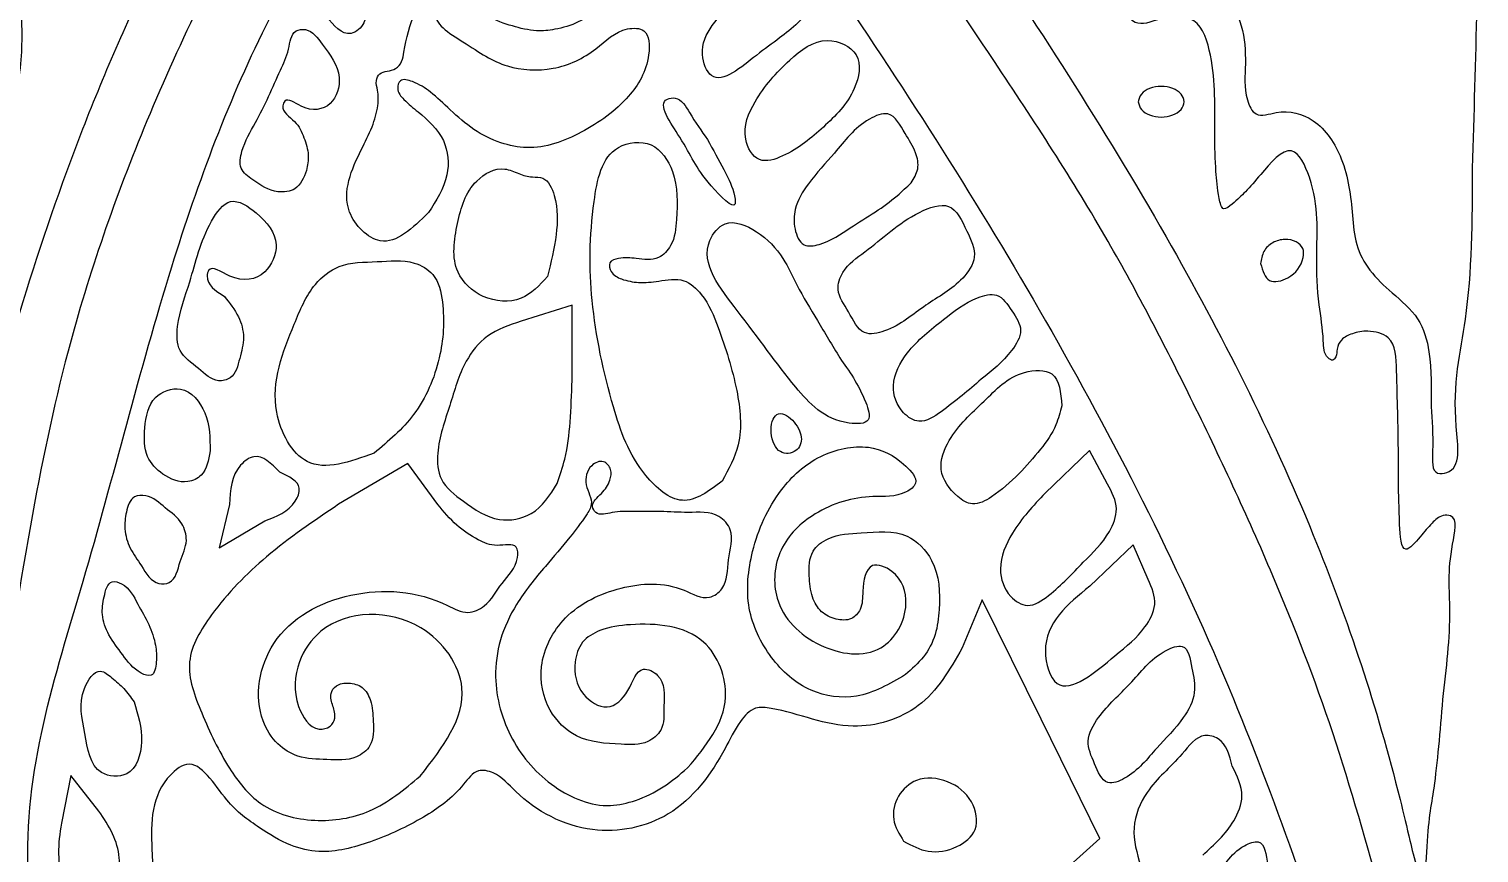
# Model space of a CAD drawing. Extents: x 1 to 188, y -1 to 173.
# Drawn here: x 88.07 to 113.15, y 46 to 60.25 of the extents above; entities that cross this region are included whole.
import ezdxf

# ---------------------------------------------------------------- set-up
doc = ezdxf.new("R2010")
doc.units = 0
doc.layers.get('0').update_dxf_attribs({"linetype": 'CONTINUOUS'})

msp = doc.modelspace()

# ---------------------------------------------------------------- linework, layer by layer
at = {"color": 7}
for p, q in [((107.253532, 58.995974), (107.253532, 58.995974)), ((101.80797, 58.558107), (101.80797, 58.558107)), ((99.804249, 58.344504), (99.804249, 58.344504)), ((92.871645, 57.808717), (92.871645, 57.808717)), ((113.035453, 57.845807), (113.035448, 57.845807)), ((103.328089, 57.595542), (103.328089, 57.595545)), ((94.978969, 57.077745), (94.978969, 57.077745)), ((104.288894, 56.760356), (104.288894, 56.760356)), ((109.370199, 56.195801), (109.370199, 56.195801)), ((97.038766, 55.974906), (97.038766, 55.974906)), ((91.450525, 55.630405), (91.450525, 55.630405)), ((97.463949, 55.477434), (96.580489, 55.200915)), ((97.463949, 54.176602), (97.463949, 55.477434)), ((102.092993, 54.564203), (102.092993, 54.564203)), ((104.539875, 54.195951), (104.539875, 54.195951)), ((105.930615, 53.738193), (105.930615, 53.738193)), ((101.432699, 53.159525), (101.432699, 53.159525)), ((91.202706, 52.956804), (91.202706, 52.956804)), ((94.039021, 52.9184), (94.039021, 52.9184)), ((106.412448, 52.964212), (105.642365, 52.226424)), ((106.724413, 52.381301), (106.412448, 52.964212)), ((94.625131, 52.738216), (93.426592, 52.035826)), ((95.140566, 52.030638), (94.625131, 52.738216)), ((92.40751, 52.590483), (92.40751, 52.590483)), ((100.056865, 52.434307), (100.056865, 52.434307)), ((97.206715, 52.395125), (97.206715, 52.395125)), ((90.429271, 51.970427), (90.429271, 51.970427)), ((91.537719, 52.029603), (91.357879, 51.280941)), ((91.357879, 51.280941), (92.14971, 51.748687)), ((107.163002, 51.335326), (106.414517, 50.618234)), ((107.427625, 50.733881), (107.163002, 51.335326)), ((106.301704, 51.031558), (106.301704, 51.031558)), ((107.427625, 50.733881), (107.427625, 50.733881)), ((89.951007, 50.305494), (89.951007, 50.305494)), ((104.555242, 50.37949), (104.206127, 49.54919)), ((105.573658, 48.317409), (104.555242, 50.37949)), ((108.181584, 49.200054), (108.181584, 49.200054)), ((103.22591, 49.089101), (103.22591, 49.089101)), ((112.520402, 48.659516), (112.520402, 48.659513)), ((89.888801, 48.617949), (89.888801, 48.617949)), ((106.592074, 46.255326), (105.573658, 48.317409)), ((99.460349, 47.474576), (99.460349, 47.474574)), ((108.880108, 47.506498), (108.880108, 47.506498)), ((88.796815, 47.344161), (88.631503, 46.517605)), ((89.280124, 46.729729), (88.796815, 47.344161)), ((94.838467, 47.333956), (94.838467, 47.333956)), ((103.196588, 46.207773), (103.196588, 46.207773)), ((105.728003, 45.481901), (106.592074, 46.255326))]:
    msp.add_line(p, q, dxfattribs=at)
for points, knots in [([(112.520402, 48.659513), (112.58294, 49.194016), (112.691573, 50.122486), (112.584408, 51.006489), (112.805008, 51.840181), (112.480358, 51.852183), (112.306772, 51.683484), (112.14495, 51.491739), (111.803997, 51.090547), (111.746592, 52.159956), (111.761023, 52.954561), (111.728793, 54.03817), (111.707063, 54.93442), (111.248866, 55.050103), (110.97114, 55.001335), (110.760546, 54.903356), (110.680184, 54.730773), (110.695423, 54.602263), (110.617281, 54.506431), (110.455537, 54.611834), (110.462974, 54.981482), (110.359449, 55.540303), (110.316296, 56.516022), (110.406999, 57.33654), (109.911138, 58.385876), (109.411273, 57.785049), (109.127492, 57.451755), (108.934749, 57.272695), (108.703956, 57.078786), (108.622753, 57.458182), (108.590871, 57.826856), (108.562475, 58.701987), (108.606453, 59.520352), (108.315745, 60.508135), (107.67648, 60.470198), (107.222372, 60.269426), (106.92661, 60.677294), (107.066203, 61.537081), (106.841533, 62.516056), (106.3779, 63.876756), (105.574994, 63.630686), (105.219372, 63.075938), (104.839892, 63.763304), (104.808416, 64.476311), (104.747791, 65.209979), (104.433817, 65.982357), (103.933083, 65.609404), (103.515124, 65.144644), (102.939428, 65.811772), (103.074042, 66.709318), (102.935812, 67.557603), (102.658573, 68.522573), (102.080687, 68.335126), (101.773023, 67.814352), (101.497955, 68.664595), (101.570532, 69.301808), (101.552816, 70.096993), (101.462058, 70.690482), (101.100734, 70.881142), (100.776181, 70.851215), (100.474949, 70.707067), (100.271085, 70.516937), (100.000612, 70.129798), (99.886872, 70.851587), (99.99395, 71.598735), (99.838983, 72.938261), (99.627175, 74.023832), (98.83827, 74.747639), (98.229774, 74.039499), (98.185706, 73.084264), (98.235711, 71.798883), (98.923652, 69.886751), (101.127157, 66.756967), (104.238813, 62.257993), (107.702311, 56.945846), (110.28887, 51.819593), (111.455695, 48.30164), (111.941111, 46.270516), (112.030211, 45.868777), (112.22422, 45.404032), (112.246354, 46.471783), (112.398939, 47.154136), (112.475845, 48.107295), (112.520402, 48.659516)], [0, 0, 0, 0, 1.548291, 2.689488, 3.180953, 3.308238, 3.537685, 3.854744, 4.181499, 4.624377, 5.930758, 7.284689, 7.870314, 8.24048, 8.510359, 8.730448, 8.902011, 9.037913, 9.116329, 9.202268, 9.509581, 10.139479, 10.961224, 12.350371, 12.900175, 13.571083, 13.970927, 14.284598, 14.45074, 14.645614, 15.116458, 15.772264, 17.128732, 17.789202, 18.381071, 18.805371, 19.080759, 19.680533, 21.305553, 22.388001, 23.04782, 23.453779, 23.854658, 24.753743, 25.797806, 26.25161, 26.661842, 27.310999, 27.777625, 28.770845, 29.909051, 30.640078, 31.066593, 31.479055, 31.893388, 32.90155, 33.770719, 34.235545, 34.578994, 34.870289, 35.197918, 35.528113, 35.832764, 36.126738, 37.025263, 38.615452, 39.832887, 40.515023, 41.113769, 42.061034, 43.428579, 44.920889, 48.083891, 54.847692, 61.363062, 67.113519, 71.926191, 72.657774, 73.16677, 73.346355, 73.801147, 74.919098, 76.458877, 76.458877, 76.458877, 76.458877]), ([(111.478102, 45.171521), (111.206952, 46.14725), (110.676242, 48.057001), (109.549877, 50.962094), (108.226836, 53.78425), (106.677284, 56.786287), (104.365672, 60.335213), (101.817844, 63.973413), (99.510162, 67.30538), (98.281941, 69.614866), (97.634844, 70.962843), (97.795168, 71.959948), (97.176982, 72.076859), (97.139653, 71.29032), (96.666533, 70.498106), (95.990104, 69.187248), (94.367062, 66.617528), (92.211996, 63.147463), (90.076659, 58.814408), (88.759807, 55.040283), (88.05527, 51.582786), (87.500911, 48.06322), (87.621571, 46.296467), (87.19146, 43.423231), (88.205403, 44.312426), (87.790778, 46.892598), (89.129023, 50.837116), (90.344893, 55.835306), (91.830396, 59.867661), (93.716113, 63.015736), (95.530854, 65.605327), (96.309977, 67.734581), (97.506372, 68.703419), (98.04095, 67.475575), (98.655, 66.422333), (99.651367, 64.565667), (100.789767, 62.754135), (102.981115, 59.59438), (105.884497, 55.027461), (108.931521, 49.006882), (110.34323, 44.811615), (111.001164, 42.856391)], [0, 0, 0, 0, 3.03653, 5.943263, 9.333277, 12.385944, 16.068269, 22.028399, 25.69834, 28.265374, 29.753952, 30.378631, 30.641718, 31.238953, 32.102069, 33.645035, 35.539892, 41.284487, 45.840621, 50.047302, 53.139021, 56.677575, 59.734316, 61.094283, 61.411105, 63.118362, 68.274592, 73.923914, 78.549158, 81.067914, 84.954895, 87.828829, 88.178014, 88.887224, 90.69235, 92.592621, 94.927712, 97.196097, 104.091875, 111.176005, 117.359399, 117.359399, 117.359399, 117.359399]), ([(94.857313, 70.186868), (94.605011, 70.393278), (94.12852, 70.783099), (93.449722, 69.76458), (93.445731, 68.721173), (93.62134, 67.810776), (93.233159, 67.073811), (92.673953, 67.604836), (92.018296, 67.879175), (91.359877, 67.202478), (91.351193, 66.333873), (91.45085, 65.604948), (91.155361, 65.029333), (90.649432, 65.1424), (90.105034, 65.237531), (89.824711, 64.517317), (89.836369, 63.663071), (89.888254, 62.849954), (89.511357, 62.048707), (89.001315, 62.493453), (88.308039, 62.630668), (87.947267, 61.627982), (87.923547, 60.638198), (87.968648, 59.757407), (87.819371, 59.017984), (87.346014, 59.064197), (86.984493, 59.103582), (86.701405, 58.812117), (86.659123, 58.413075), (86.65226, 57.967069), (86.727824, 57.532222), (86.870131, 57.130562), (87.074093, 56.810077), (87.002487, 56.422283), (86.664663, 56.213436), (86.322278, 55.814211), (86.242191, 55.014647), (86.269563, 53.993634), (86.226549, 53.137682), (86.274629, 52.337397), (85.90125, 52.271987), (85.68663, 52.409683), (85.547085, 52.186847), (85.680781, 51.894955), (85.778803, 51.413244), (85.943201, 50.70488), (86.19202, 49.983289), (86.166318, 48.712494), (87.104026, 49.178149), (86.97365, 49.777707), (86.867746, 50.264724)], [0, 0, 0, 0, 0.807763, 1.525517, 2.920947, 3.996058, 4.35706, 4.940867, 5.70992, 6.330783, 7.376721, 8.203297, 8.56423, 9.063413, 9.571287, 10.009097, 11.063999, 12.185501, 12.614302, 13.152422, 13.741506, 14.46812, 15.789228, 16.834027, 17.272778, 17.676334, 18.046922, 18.334785, 18.776749, 19.213935, 19.679943, 20.087012, 20.495638, 20.775617, 21.160685, 21.63212, 22.307084, 23.488382, 24.645366, 25.159248, 25.410479, 25.633365, 25.770433, 26.054843, 26.532785, 27.28246, 28.1417, 29.227341, 29.51681, 30.769486, 30.769486, 30.769486, 30.769486]), ([(86.867746, 50.264724), (86.960831, 51.028705), (87.178608, 52.816069), (87.94911, 55.572394), (88.967919, 58.558937), (90.235377, 61.445814), (91.804095, 64.335501), (93.037261, 66.174011), (93.700275, 67.16249)], [0, 0, 0, 0, 2.306323, 5.395736, 8.559179, 11.771667, 14.840793, 18.40979, 18.40979, 18.40979, 18.40979]), ([(110.010395, 65.810969), (110.027339, 65.548131), (110.0572, 65.084903), (109.586148, 64.420689), (108.727598, 63.977521), (107.757307, 63.43074), (107.445729, 62.185513), (108.201838, 61.490172), (108.784838, 60.914142), (109.077626, 60.299822), (109.126913, 59.657581), (109.065144, 59.154652), (109.276426, 58.697293), (109.758148, 58.881023), (110.374545, 58.713214), (110.858909, 57.966254), (110.947968, 57.194843), (110.997213, 56.521285), (111.249145, 56.048749), (111.658287, 55.669694), (112.133152, 55.283153), (112.340481, 54.559967), (112.29814, 53.747658), (112.366252, 53.153397), (112.320361, 52.538786), (112.862543, 52.602874), (112.625206, 53.904872), (113.024872, 55.398129), (113.031554, 56.943875), (113.035453, 57.845807)], [0, 0, 0, 0, 0.765812, 1.349676, 2.309571, 3.665284, 4.52506, 5.6927, 6.423727, 7.020858, 7.682836, 8.309046, 8.596708, 8.940373, 9.597871, 10.413781, 11.414893, 11.922967, 12.421601, 12.971516, 13.599376, 14.204034, 15.150994, 15.929044, 16.311896, 16.468555, 17.280932, 19.146012, 21.758838, 21.758838, 21.758838, 21.758838]), ([(113.035448, 57.845807), (113.062631, 58.779686), (113.114565, 60.563911), (113.156227, 62.932063), (113.138568, 64.365925), (113.131386, 64.949099)], [0, 0, 0, 0, 2.802872, 5.355029, 7.104613, 7.104613, 7.104613, 7.104613]), ([(94.978969, 57.077745), (95.114138, 57.285137), (95.359956, 57.662301), (95.30145, 58.384818), (94.882448, 58.755587), (94.578958, 59.000673), (94.417373, 59.188642), (94.489099, 59.413079), (94.775589, 59.330334), (95.041141, 59.157342), (95.37139, 58.834678), (95.748035, 58.500482), (96.204372, 58.274248), (96.85487, 58.138326), (97.662447, 58.435364), (98.438204, 59.000109), (98.814479, 59.626147), (98.805022, 60.268941), (98.262803, 60.280151), (97.857321, 59.840202), (97.164834, 59.507521), (96.268041, 59.560895), (95.712225, 59.959619), (94.942014, 60.414322), (95.434044, 60.910877), (95.919826, 60.472103), (96.412098, 60.305147), (96.814448, 60.204873), (97.321564, 60.254454), (97.979698, 60.503512), (98.016297, 61.567209), (97.55651, 62.430727), (97.165801, 63.377307), (96.913009, 63.916115), (96.45429, 64.646687), (95.836753, 62.474342), (95.193161, 61.542643), (94.600067, 60.275868), (94.532085, 59.689075), (94.420521, 59.554932), (94.273527, 59.525972), (94.1266, 59.499525), (94.057934, 59.347568), (94.116174, 59.164593), (94.114888, 58.889837), (94.006619, 58.538596), (93.719866, 57.982755), (93.367647, 57.188207), (94.227357, 56.337718), (94.705943, 56.808928), (94.978969, 57.077745)], [0, 0, 0, 0, 0.727536, 1.323098, 1.986006, 2.309794, 2.531008, 2.66892, 2.877124, 3.234572, 3.695595, 4.227704, 4.747882, 5.204447, 6.182556, 7.209488, 8.00762, 8.428304, 8.714278, 9.356628, 10.173489, 10.960677, 11.838758, 12.527648, 12.776594, 13.531654, 13.992988, 14.419074, 14.737221, 15.541509, 16.200779, 17.581183, 18.518351, 19.204022, 19.4952, 20.723629, 22.979904, 24.407871, 24.579028, 24.736258, 24.887581, 25.023401, 25.156566, 25.324449, 25.586754, 25.970023, 26.408341, 27.503837, 28.22967, 29.19372, 29.19372, 29.19372, 29.19372]), ([(101.533526, 60.532566), (101.541296, 60.586307), (101.561286, 60.724555), (101.455713, 60.957075), (101.298176, 61.203234), (101.071179, 61.564004), (100.562994, 61.25219), (100.257893, 60.653024), (99.571786, 60.095958), (99.910142, 59.172987), (100.591575, 59.769546), (101.023291, 60.071425), (101.333243, 60.316752), (101.480096, 60.474992), (101.533526, 60.532566)], [0, 0, 0, 0, 0.160814, 0.413696, 0.723369, 1.106967, 1.423285, 2.202075, 3.271755, 3.668401, 4.518803, 5.021394, 5.434487, 5.670741, 5.670741, 5.670741, 5.670741]), ([(93.735985, 60.892521), (93.683694, 60.99389), (93.60034, 61.155475), (93.347912, 61.302635), (93.147653, 61.152772), (93.009643, 60.964313), (93.044615, 60.685197), (93.247273, 60.425216), (93.566568, 60.050738), (93.996525, 60.428183), (93.838938, 60.709037), (93.735985, 60.892521)], [0, 0, 0, 0, 0.342749, 0.546352, 0.76516, 1.004772, 1.228246, 1.536721, 2.047131, 2.336736, 2.882461, 2.882461, 2.882461, 2.882461]), ([(92.871645, 57.808717), (92.887665, 57.896315), (92.922627, 58.087492), (92.82813, 58.381724), (92.701668, 58.671544), (92.415028, 58.829896), (92.521668, 59.094798), (92.857671, 58.808279), (93.339173, 58.87837), (93.519379, 59.504806), (93.197484, 59.90514), (92.947108, 60.27039), (92.602544, 60.230929), (92.573982, 59.865267), (92.403345, 59.513752), (92.218359, 59.081773), (91.983705, 58.61755), (91.760459, 58.242874), (91.687564, 57.827499), (92.002507, 57.601), (92.295457, 57.406961), (92.731282, 57.456212), (92.821334, 57.682368), (92.871645, 57.808717)], [0, 0, 0, 0, 0.263807, 0.575739, 0.896727, 1.239052, 1.32188, 1.618008, 2.124374, 2.598931, 3.242391, 3.628779, 3.793354, 4.136268, 4.522514, 5.022166, 5.528207, 6.076106, 6.367683, 6.651253, 7.133381, 7.430627, 7.806927, 7.806927, 7.806927, 7.806927]), ([(101.80797, 58.558107), (102.015493, 58.752154), (102.364069, 59.078093), (102.507809, 59.859475), (101.78816, 60.180202), (101.145398, 59.675405), (100.647889, 59.107014), (100.357627, 58.441391), (100.664069, 57.898352), (101.289654, 58.100686), (101.597726, 58.372564), (101.80797, 58.558107)], [0, 0, 0, 0, 0.855636, 1.437212, 1.985993, 2.725657, 3.660606, 4.328943, 4.755632, 5.158016, 6.022789, 6.022789, 6.022789, 6.022789]), ([(107.253532, 58.995974), (107.266753, 59.043882), (107.295713, 59.148823), (107.459509, 59.238924), (107.649674, 59.272293), (107.844008, 59.238924), (107.997751, 59.148823), (108.069894, 58.995974), (107.997751, 58.843125), (107.844008, 58.753024), (107.649674, 58.719655), (107.459509, 58.753024), (107.295713, 58.843125), (107.266753, 58.948067), (107.253532, 58.995974)], [0, 0, 0, 0, 0.143942, 0.315303, 0.518472, 0.721641, 0.893002, 1.036943, 1.180885, 1.352246, 1.555415, 1.758584, 1.929945, 2.073887, 2.073887, 2.073887, 2.073887]), ([(99.804249, 58.344504), (99.700114, 58.489402), (99.530071, 58.726005), (99.3368, 59.084846), (98.877729, 59.023212), (99.529442, 58.139738), (99.582072, 57.81068), (100.335893, 57.042612), (100.242313, 57.535294), (100.068312, 57.858122), (99.900739, 58.166778), (99.804249, 58.344504)], [0, 0, 0, 0, 0.558588, 0.912115, 1.045175, 1.736233, 2.741564, 3.259869, 3.456211, 3.892592, 4.484939, 4.484939, 4.484939, 4.484939]), ([(103.328089, 57.595545), (103.375631, 57.671917), (103.474498, 57.83074), (103.41023, 58.160862), (103.211613, 58.445205), (102.991135, 58.876462), (102.403929, 58.625703), (102.044447, 58.136683), (101.575842, 57.646893), (101.298675, 57.190027), (101.292046, 56.810869), (101.428048, 56.466707), (101.878616, 56.539118), (102.24105, 56.802124), (102.699571, 57.077717), (103.055973, 57.333831), (103.248692, 57.519181), (103.328089, 57.595542)], [0, 0, 0, 0, 0.261948, 0.54474, 0.926948, 1.373289, 1.707934, 2.550072, 3.246557, 3.742828, 4.084479, 4.396506, 4.659735, 5.26812, 5.781491, 6.252632, 6.582726, 6.582726, 6.582726, 6.582726]), ([(100.056865, 52.434307), (100.168576, 52.639667), (100.432102, 53.124113), (100.328647, 54.084541), (100.055817, 54.939684), (99.786547, 55.610086), (99.396429, 55.969902), (98.984642, 55.891169), (98.629937, 55.855377), (98.341302, 55.909352), (98.136033, 56.016786), (98.079894, 56.235488), (98.325765, 56.310863), (98.587828, 56.282845), (98.949, 56.238299), (99.235394, 56.54528), (99.283909, 57.088179), (99.299559, 57.716398), (98.892603, 58.350266), (98.013614, 58.254747), (97.764125, 56.978844), (97.750102, 55.525696), (98.096289, 53.87289), (98.523585, 52.666618), (99.36926, 51.915266), (99.827512, 52.261179), (100.056865, 52.434307)], [0, 0, 0, 0, 0.688597, 1.624406, 2.762959, 3.403326, 3.790527, 4.22218, 4.57042, 4.871033, 5.090668, 5.240919, 5.406786, 5.715387, 6.099827, 6.393536, 6.858726, 7.691593, 8.279366, 8.844562, 9.868408, 11.581841, 13.460466, 14.772528, 15.533957, 16.296897, 16.296897, 16.296897, 16.296897]), ([(97.038766, 55.974906), (97.096988, 56.216502), (97.208694, 56.680035), (97.225121, 57.249914), (97.032533, 57.699743), (96.751408, 57.685564), (96.536491, 57.745375), (96.216861, 57.902711), (95.664925, 57.598687), (95.462313, 56.893856), (95.34726, 56.082413), (95.907841, 55.551662), (96.606281, 55.501994), (96.899208, 55.822302), (97.038766, 55.974906)], [0, 0, 0, 0, 0.737361, 1.414725, 1.773188, 1.953731, 2.196867, 2.452039, 2.979333, 3.782776, 4.624379, 5.231491, 5.884453, 6.47862, 6.47862, 6.47862, 6.47862]), ([(91.450525, 55.630405), (91.29768, 55.726677), (91.112879, 55.843076), (91.196892, 56.199102), (91.649094, 55.852107), (92.179471, 55.945728), (92.450944, 56.593385), (92.080578, 57.047985), (91.535692, 57.403007), (91.057552, 56.712633), (90.909209, 55.979756), (90.625671, 55.256731), (90.62396, 54.64583), (91.002806, 54.405956), (91.267246, 54.130338), (91.633291, 54.2147), (91.713779, 54.566208), (91.813538, 54.915533), (91.706543, 55.311106), (91.540467, 55.518232), (91.450525, 55.630405)], [0, 0, 0, 0, 0.46281, 0.55957, 0.939912, 1.545807, 2.056549, 2.703205, 3.190024, 3.662001, 4.775907, 5.578184, 5.996378, 6.441403, 6.84489, 7.05266, 7.426868, 7.797555, 8.161373, 8.591176, 8.591176, 8.591176, 8.591176]), ([(104.288894, 56.760356), (104.203464, 56.945521), (104.035147, 57.310336), (103.199716, 57.004998), (102.725439, 56.516836), (102.149031, 56.139585), (102.00853, 55.695522), (102.263739, 55.373305), (102.445573, 54.928062), (103.06706, 55.056008), (103.544326, 55.494868), (104.151875, 55.808065), (104.500172, 56.322525), (104.362279, 56.608281), (104.288894, 56.760356)], [0, 0, 0, 0, 0.528222, 1.040711, 2.205165, 2.72714, 3.036379, 3.46155, 3.914739, 4.262215, 5.101483, 5.895326, 6.308586, 6.778706, 6.778706, 6.778706, 6.778706]), ([(102.092993, 54.564203), (101.963447, 54.78038), (101.711882, 55.200177), (101.37166, 55.76428), (101.109155, 56.342096), (100.723658, 56.753715), (100.131471, 57.010274), (99.571931, 56.3177), (100.470363, 55.223633), (101.180866, 54.199217), (101.888355, 53.418657), (102.673978, 53.4223), (102.463942, 54.046843), (102.251202, 54.34355), (102.092993, 54.564203)], [0, 0, 0, 0, 0.755645, 1.467393, 1.981561, 2.633527, 3.193704, 3.581824, 4.883823, 6.548585, 7.66335, 7.997165, 8.303543, 9.192427, 9.192427, 9.192427, 9.192427]), ([(109.370199, 56.195801), (109.381834, 56.269422), (109.404795, 56.414698), (109.571408, 56.575804), (109.782988, 56.629884), (109.978452, 56.594688), (110.122454, 56.468406), (110.104266, 56.197275), (109.915717, 55.938247), (109.472772, 55.830694), (109.404668, 56.073107), (109.370199, 56.195801)], [0, 0, 0, 0, 0.218683, 0.431524, 0.650207, 0.851527, 1.011159, 1.169488, 1.606357, 1.926213, 2.254022, 2.254022, 2.254022, 2.254022]), ([(94.039021, 52.9184), (94.285389, 53.125456), (94.808588, 53.565171), (95.214899, 54.526036), (95.272444, 55.366343), (95.132236, 56.012529), (94.65326, 56.283478), (94.087291, 56.213822), (93.460477, 56.229597), (92.920673, 55.794773), (92.562727, 54.910076), (92.123903, 53.845618), (92.836014, 52.483751), (93.618336, 52.766405), (94.039021, 52.9184)], [0, 0, 0, 0, 0.95606, 2.030332, 2.999307, 3.501489, 3.880051, 4.519566, 5.185998, 5.696504, 6.475359, 8.029233, 9.030533, 10.195325, 10.195325, 10.195325, 10.195325]), ([(104.539875, 54.195951), (104.723754, 54.344035), (105.003807, 54.569572), (105.292605, 55.042937), (105.068614, 55.379923), (104.845683, 55.715018), (104.327136, 55.584632), (103.849963, 55.19834), (103.277404, 54.752818), (102.940244, 54.130319), (103.111232, 53.63938), (103.497901, 53.39451), (104.001705, 53.736734), (104.321475, 54.009591), (104.539875, 54.195951)], [0, 0, 0, 0, 0.724356, 1.103222, 1.472428, 1.851385, 2.180019, 2.882562, 3.735786, 4.347945, 4.849185, 5.151823, 5.56723, 6.462223, 6.462223, 6.462223, 6.462223]), ([(96.580489, 55.200915), (96.374533, 55.1324), (95.985817, 55.003086), (95.548889, 54.450069), (95.357659, 53.725042), (95.10829, 53.066017), (95.151896, 52.406806), (95.629122, 52.048894), (96.134568, 51.696831), (96.850361, 51.82764), (97.080258, 52.193745), (97.206715, 52.395125)], [0, 0, 0, 0, 0.638038, 1.204218, 2.020182, 2.871717, 3.32606, 3.862441, 4.561658, 5.12261, 5.808387, 5.808387, 5.808387, 5.808387]), ([(97.206715, 52.395125), (97.254037, 52.534226), (97.370924, 52.877815), (97.439603, 53.480788), (97.455541, 53.936309), (97.463949, 54.176602)], [0, 0, 0, 0, 0.43988, 1.08653, 1.808491, 1.808491, 1.808491, 1.808491]), ([(105.930615, 53.738193), (105.913925, 53.964519), (105.883592, 54.375863), (105.09765, 54.348839), (104.585092, 53.792198), (104.012906, 53.29392), (103.755337, 52.614878), (104.043811, 52.210327), (104.40244, 51.97949), (104.814409, 52.206767), (105.179646, 52.540131), (105.556581, 52.961296), (105.832589, 53.350488), (105.902125, 53.625512), (105.930615, 53.738193)], [0, 0, 0, 0, 0.576044, 1.04695, 1.909206, 2.814291, 3.338598, 3.881893, 4.168828, 4.517586, 5.140295, 5.703371, 6.202334, 6.548662, 6.548662, 6.548662, 6.548662]), ([(91.202706, 52.956804), (91.201893, 53.178115), (91.200362, 53.594906), (90.768329, 54.13453), (90.15567, 53.910593), (90.062499, 53.373783), (90.056056, 52.868046), (90.380308, 52.521146), (90.754949, 52.367748), (91.138501, 52.550807), (91.177816, 52.799411), (91.202706, 52.956804)], [0, 0, 0, 0, 0.66421, 1.250896, 1.707044, 2.262015, 2.762228, 3.162658, 3.614688, 3.872061, 4.316183, 4.316183, 4.316183, 4.316183]), ([(101.432699, 53.159525), (101.423986, 53.210066), (101.405195, 53.319073), (101.303813, 53.459583), (101.191164, 53.574425), (101.029081, 53.625025), (100.913138, 53.494389), (100.895231, 53.315088), (100.924552, 53.123685), (101.013899, 52.961636), (101.165348, 52.893033), (101.303923, 52.934705), (101.410043, 53.027223), (101.425146, 53.115422), (101.432699, 53.159525)], [0, 0, 0, 0, 0.152197, 0.328253, 0.505256, 0.64101, 0.771529, 0.960408, 1.171321, 1.347378, 1.492142, 1.629711, 1.760231, 1.890773, 1.890773, 1.890773, 1.890773]), ([(103.22591, 49.089101), (103.337455, 49.184935), (103.560014, 49.376147), (103.765768, 49.777641), (103.834688, 50.351095), (103.807844, 51.014381), (103.231188, 51.612947), (102.52985, 51.537451), (101.958872, 51.516358), (101.5592, 51.224799), (101.558881, 50.810386), (101.587864, 50.450799), (101.753245, 50.157025), (102.015828, 50.036203), (102.291795, 50.014552), (102.492344, 50.240974), (102.477315, 50.562127), (102.561307, 51.08537), (103.135931, 50.853967), (103.346444, 50.222817), (102.842555, 49.328112), (101.668609, 49.500958), (100.893981, 50.273071), (100.988605, 51.303301), (101.682419, 51.967186), (102.512203, 52.214869), (103.124442, 52.144786), (103.494034, 52.420581), (103.121793, 52.840616), (102.576697, 53.108545), (101.701217, 52.919176), (100.966738, 52.249403), (100.546685, 51.297846), (100.43706, 50.239577), (100.854551, 49.361951), (101.526069, 48.755939), (102.450794, 48.631368), (102.954211, 48.928654), (103.22591, 49.089101)], [0, 0, 0, 0, 0.438426, 0.874764, 1.310839, 2.171145, 2.766433, 3.562491, 4.141041, 4.483999, 4.912147, 5.282338, 5.581945, 5.86222, 6.127005, 6.344298, 6.664849, 7.137577, 7.486198, 8.101566, 8.974582, 10.021374, 11.124608, 11.958879, 12.81606, 13.859518, 14.440686, 14.660449, 15.002627, 15.725247, 16.563459, 17.456946, 18.631725, 19.613565, 20.546886, 21.438631, 22.226063, 23.149353, 23.149353, 23.149353, 23.149353]), ([(92.40751, 52.590483), (92.261547, 52.737806), (92.039613, 52.961806), (91.573736, 52.620386), (91.552827, 52.277423), (91.537719, 52.029603)], [0, 0, 0, 0, 0.521894, 0.793527, 1.501057, 1.501057, 1.501057, 1.501057]), ([(99.460349, 47.474574), (99.776583, 47.855475), (100.327311, 48.518821), (99.809014, 49.909816), (98.711304, 49.996816), (97.996611, 49.901001), (97.607885, 49.675725), (97.469057, 49.237777), (97.564881, 48.74815), (98.082622, 48.420941), (98.466459, 48.774643), (98.595986, 49.278218), (99.08698, 49.040594), (99.035904, 48.583102), (99.06862, 48.146408), (98.733519, 47.862392), (98.201874, 47.888213), (97.55099, 47.925697), (96.997213, 48.481327), (96.843035, 49.297138), (97.31006, 50.192597), (98.29536, 50.65304), (99.198378, 50.703902), (99.77969, 50.34303), (100.163705, 50.620135), (100.130915, 51.081255), (100.293922, 51.538406), (99.956057, 51.924777), (99.480447, 51.878614), (98.99651, 51.918483), (98.549199, 51.901485), (98.197059, 51.920211), (97.900444, 51.819282), (97.767968, 52.052269), (97.992782, 52.219512), (98.120095, 52.41501), (98.156887, 52.637042), (98.007991, 52.821324), (97.729953, 52.69704), (97.656864, 52.35849), (97.853616, 52.075319), (97.656944, 51.761855), (97.393675, 51.41951), (96.96194, 50.919288), (96.503591, 50.363419), (96.196606, 49.707802), (96.086836, 48.893175), (96.357418, 47.934859), (97.081909, 47.106478), (97.936875, 46.750794), (98.595042, 46.907558), (99.051827, 47.128906), (99.324186, 47.359362), (99.460349, 47.474576)], [0, 0, 0, 0, 1.38726, 2.415941, 3.713138, 4.250604, 4.613797, 4.97814, 5.550814, 6.016412, 6.473314, 6.928295, 7.197307, 7.738623, 8.157412, 8.452732, 8.920264, 9.704782, 10.341823, 11.110389, 12.046163, 13.136672, 14.22577, 14.68341, 14.944461, 15.457618, 15.977349, 16.277476, 16.817163, 17.295689, 17.767052, 18.129832, 18.412686, 18.52742, 18.803047, 19.075616, 19.256657, 19.440405, 19.655152, 19.998378, 20.352047, 20.549657, 21.027578, 21.687318, 22.514625, 23.186552, 23.827863, 24.945791, 26.046194, 27.061654, 27.50497, 28.038301, 28.5715, 28.5715, 28.5715, 28.5715]), ([(92.14971, 51.748687), (92.353772, 51.825465), (92.633466, 51.930699), (92.814411, 52.401241), (92.568278, 52.515713), (92.40751, 52.590483)], [0, 0, 0, 0, 0.62741, 0.859946, 1.297884, 1.297884, 1.297884, 1.297884]), ([(90.429271, 51.970427), (90.327574, 52.063242), (90.176436, 52.201182), (89.837844, 52.188016), (89.74534, 51.892812), (89.709304, 51.594039), (89.807072, 51.257137), (90.030358, 50.967972), (90.211192, 50.634918), (90.602103, 50.671158), (90.667655, 51.055089), (90.834543, 51.373723), (90.724715, 51.750177), (90.536394, 51.890567), (90.42927, 51.970427)], [0, 0, 0, 0, 0.39957, 0.59383, 0.89236, 1.183775, 1.528093, 1.888953, 2.321116, 2.501893, 2.909003, 3.291069, 3.589079, 3.982248, 3.982248, 3.982248, 3.982248]), ([(105.642365, 52.226424), (105.438785, 52.009507), (105.086738, 51.634396), (104.79984, 50.969094), (104.963639, 50.459472), (105.363836, 50.207687), (105.84545, 50.548431), (106.118539, 50.837604), (106.301704, 51.031558)], [0, 0, 0, 0, 0.894318, 1.546523, 2.052126, 2.378956, 2.785537, 3.613702, 3.613702, 3.613702, 3.613702]), ([(106.301704, 51.031558), (106.467547, 51.19417), (106.730519, 51.45202), (106.939619, 51.974078), (106.798527, 52.241059), (106.724413, 52.381301)], [0, 0, 0, 0, 0.698588, 1.107732, 1.56047, 1.56047, 1.56047, 1.56047]), ([(93.426592, 52.035826), (92.99805, 51.745464), (92.184837, 51.194465), (91.306116, 50.295364), (90.70622, 49.319266), (91.076938, 48.354562), (91.459123, 47.533186), (92.068143, 46.747231), (93.008735, 46.500701), (94.032079, 46.664848), (94.56073, 47.103501), (94.838467, 47.333956)], [0, 0, 0, 0, 1.543124, 2.928273, 3.822583, 4.728516, 5.803172, 6.616493, 7.59257, 8.553646, 9.617467, 9.617467, 9.617467, 9.617467]), ([(94.838467, 47.333956), (95.225036, 47.833725), (95.898962, 48.705), (94.850895, 50.227266), (93.290915, 50.206226), (92.673384, 49.286529), (92.629729, 48.62862), (92.958284, 48.098948), (93.284382, 48.168882), (93.38835, 48.351081), (93.326787, 48.545695), (93.2596, 48.745055), (93.389163, 48.92999), (93.610288, 48.956362), (93.859113, 48.891588), (94.011236, 48.611678), (94.024532, 48.26821), (94.041942, 47.868961), (93.678032, 47.591824), (93.225001, 47.623613), (92.74537, 47.631028), (92.334469, 47.882906), (91.930817, 48.533876), (92.158866, 49.848309), (93.658005, 50.630079), (94.908251, 50.528997), (95.635192, 50.107918), (96.030269, 50.291407), (96.231186, 50.692497), (96.536422, 50.965427), (96.522739, 51.385788), (96.137532, 51.280861), (95.807411, 51.424258), (95.445076, 51.667095), (95.244725, 51.906286), (95.140566, 52.030638)], [0, 0, 0, 0, 1.689614, 2.945594, 4.675393, 5.32414, 6.09204, 6.620953, 6.814376, 6.974242, 7.187088, 7.40404, 7.568166, 7.785166, 8.030535, 8.295239, 8.661592, 9.085639, 9.39015, 9.90018, 10.405557, 10.81246, 11.283379, 12.63709, 14.204646, 15.887885, 16.261194, 16.565777, 17.061054, 17.581029, 17.760469, 18.089802, 18.432922, 18.881458, 19.367152, 19.367152, 19.367152, 19.367152]), ([(89.951007, 50.305494), (89.88352, 50.443604), (89.790835, 50.633281), (89.444692, 50.744366), (89.360939, 50.408991), (89.31623, 50.112256), (89.443968, 49.746803), (89.705195, 49.425044), (89.895508, 49.147259), (90.233393, 49.023995), (90.286448, 49.341662), (90.26928, 49.618735), (90.153225, 49.971322), (90.019659, 50.192043), (89.951007, 50.305494)], [0, 0, 0, 0, 0.449303, 0.617061, 0.913619, 1.222249, 1.587649, 2.008152, 2.459271, 2.633712, 2.878409, 3.170297, 3.547992, 3.947444, 3.947444, 3.947444, 3.947444]), ([(106.414517, 50.618234), (106.031485, 50.303608), (105.481472, 49.851824), (105.855858, 48.561295), (106.807691, 49.38798), (107.32295, 49.79425), (107.606621, 50.308169), (107.488492, 50.58912), (107.427625, 50.733881)], [0, 0, 0, 0, 1.360665, 1.953838, 3.06112, 3.783923, 4.205345, 4.653282, 4.653282, 4.653282, 4.653282]), ([(104.206127, 49.54919), (103.993706, 49.175986), (103.581205, 48.451263), (102.198481, 48.033539), (101.32248, 48.454587), (100.597086, 48.546931), (100.314435, 48.228336), (99.988394, 47.530454), (99.274267, 46.55254), (97.740675, 46.247915), (96.686133, 46.806143), (96.203322, 47.383307), (95.793169, 47.474351), (95.475744, 47.010704), (94.880983, 46.582724), (94.022816, 46.186102), (93.221525, 45.972435), (92.548722, 46.122507), (92.010964, 46.465122), (91.43985, 46.875628), (90.960529, 47.756867), (90.154804, 47.057145), (90.207284, 45.730624), (90.325554, 43.716987), (92.883544, 43.019992), (94.044419, 43.997816), (94.691507, 44.542869)], [0, 0, 0, 0, 1.251809, 2.430879, 3.884859, 4.151315, 4.497002, 5.033696, 6.535118, 7.873458, 9.353566, 9.858943, 10.117861, 10.460714, 11.357259, 12.369268, 13.276395, 13.772597, 14.395262, 15.138416, 16.063469, 16.477581, 17.817135, 19.921078, 21.847067, 24.272746, 24.272746, 24.272746, 24.272746]), ([(108.181584, 49.200054), (108.150957, 49.370664), (108.098642, 49.662088), (107.504597, 49.428277), (107.148412, 48.922608), (106.619262, 48.475435), (106.320523, 47.946438), (106.494427, 47.566483), (106.663543, 47.13979), (107.2036, 47.355348), (107.54144, 47.811461), (108.009582, 48.258715), (108.272347, 48.756468), (108.21079, 49.057316), (108.181584, 49.200054)], [0, 0, 0, 0, 0.410754, 0.70162, 1.552846, 2.345214, 2.792295, 3.200597, 3.595731, 3.892679, 4.656587, 5.356351, 5.82752, 6.252876, 6.252876, 6.252876, 6.252876]), ([(89.888801, 48.617949), (89.831773, 48.69737), (89.719159, 48.854202), (89.526907, 49.017443), (89.249486, 49.242317), (88.888359, 48.689323), (89.050802, 48.127733), (89.138801, 47.34512), (89.891162, 47.290137), (90.085423, 47.989493), (89.957337, 48.398889), (89.888801, 48.617949)], [0, 0, 0, 0, 0.289157, 0.571, 0.794091, 1.20056, 1.98024, 2.712612, 3.148115, 3.757983, 4.459896, 4.459896, 4.459896, 4.459896]), ([(108.880108, 47.506498), (108.832017, 47.69543), (108.762708, 47.967717), (108.296877, 48.091952), (107.928591, 47.571404), (107.411492, 47.174126), (107.103028, 46.433971), (107.230479, 46.001366), (107.295061, 45.782159)], [0, 0, 0, 0, 0.532323, 0.767184, 1.269543, 2.171602, 2.823102, 3.492343, 3.492343, 3.492343, 3.492343]), ([(108.370418, 45.967827), (108.567417, 46.147139), (108.876075, 46.428085), (109.118818, 47.023622), (108.964374, 47.336041), (108.880108, 47.506498)], [0, 0, 0, 0, 0.797856, 1.250078, 1.79307, 1.79307, 1.79307, 1.79307]), ([(103.196588, 46.207773), (103.120721, 46.328888), (102.969493, 46.570312), (103.072808, 47.010309), (103.434433, 47.340197), (103.982147, 47.282641), (104.40822, 46.949288), (104.522995, 46.388557), (104.105301, 46.066486), (103.624614, 45.978551), (103.335426, 46.13342), (103.196588, 46.207773)], [0, 0, 0, 0, 0.413862, 0.824964, 1.238905, 1.77495, 2.313399, 2.797794, 3.230276, 3.728551, 4.188675, 4.188675, 4.188675, 4.188675]), ([(89.614084, 45.544179), (89.628535, 45.670627), (89.659301, 45.939823), (89.530496, 46.355359), (89.365652, 46.601844), (89.280124, 46.729729)], [0, 0, 0, 0, 0.378731, 0.806283, 1.267311, 1.267311, 1.267311, 1.267311]), ([(88.631503, 46.517605), (88.579542, 46.167877), (88.496238, 45.60719), (89.217387, 44.739852), (89.477777, 45.267808), (89.614084, 45.544179)], [0, 0, 0, 0, 1.072433, 1.719336, 2.429973, 2.429973, 2.429973, 2.429973]), ([(109.494616, 45.791615), (109.469176, 45.97955), (109.429251, 46.274491), (108.872448, 46.060904), (108.617461, 45.558987), (108.19494, 45.063337), (107.966846, 44.562758), (107.963969, 44.177769), (108.049847, 43.730383), (108.56302, 43.957003), (108.875942, 44.38593), (109.347067, 44.827264), (109.600323, 45.337185), (109.529305, 45.64249), (109.494616, 45.791615)], [0, 0, 0, 0, 0.436236, 0.684618, 1.470806, 2.128925, 2.644463, 3.036455, 3.384581, 3.645679, 4.383641, 5.085621, 5.553244, 5.999742, 5.999742, 5.999742, 5.999742])]:
    msp.add_open_spline(points, degree=3, knots=knots, dxfattribs=at)

doc.saveas('drawing.dxf')
